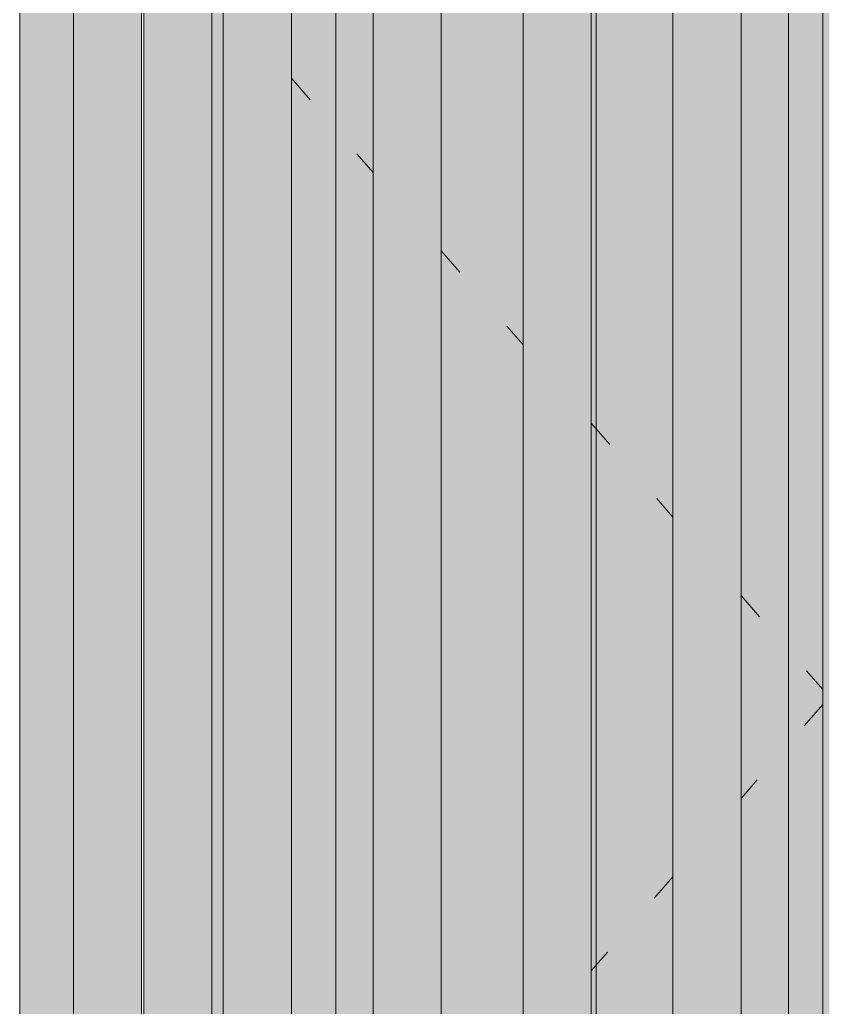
# Model space of a CAD drawing. Header units: millimetres. Extents: x 902415 to 1199587, y -3757 to 35605.
# Drawn here: x 946779 to 947373, y 6172 to 6897 of the extents above; entities that cross this region are included whole.
import ezdxf

# ---------------------------------------------------------------- set-up
doc = ezdxf.new("R2010")
doc.units = ezdxf.units.MM
doc.linetypes.add('Center', pattern=[178.333333, 20.833333, -52.5, 52.5, -52.5])
for name, color, linetype, lineweight in [('A-DOOR', 31, 'Continuous', 5), ('A-GENM', 13, 'Continuous', 5), ('A-GLAZ-CWMG', 51, 'Continuous', 5)]:
    doc.layers.add(name, color=color, linetype=linetype, lineweight=lineweight)

# ---------------------------------------------------------------- blocks, each defined once
blk = doc.blocks.new('Rectangular Mullion - 50 x 50mm-V14-North - Grids A')
at = {"layer": 'A-GLAZ-CWMG'}
blk.add_hatch(color=256, dxfattribs=at).paths.add_polyline_path([(964241.9, 5300), (964246.67, 5300), (964246.67, 7500), (964241.9, 7500), (964241.9, 5519.44)])
blk.add_line((964241.9, 7500), (964241.9, 5300), dxfattribs=at)
blk = doc.blocks.new('Rectangular Mullion - 50 x 50mm-V5-North - Grids A')
at = {"layer": 'A-GLAZ-CWMG'}
blk.add_hatch(color=256, dxfattribs=at).paths.add_polyline_path([(983813.4, 5300), (983863.4, 5300), (983863.4, 7500), (983813.4, 7500), (983813.4, 5519.44)])
for p, q in [((983813.4, 7500), (983813.4, 5300)), ((983863.4, 7500), (983863.4, 5300))]:
    blk.add_line(p, q, dxfattribs=at)
blk = doc.blocks.new('Mechanical - Condensers - Mechanical - Condensers-1249279-North - Grids A')
at = {"layer": 'A-GENM'}
h = blk.add_hatch(color=256, dxfattribs=at)
h.paths.add_polyline_path([(950941.9, 5200), (950998.2, 5200), (950998.2, 7500), (950941.9, 7500), (950941.9, 5795.45)])
h.paths.add_polyline_path([(946232.04, 5200), (946268.2, 5200), (946268.2, 7500), (946232.04, 7500), (946232.04, 6807.7)])
h.paths.add_polyline_path([(951048.2, 5200), (951108.2, 5200), (951108.2, 7500), (951048.2, 7500), (951048.2, 5795.45)])
h.paths.add_polyline_path([(950197.69, 5300), (950197.69, 7500), (950168.2, 7500), (950168.2, 5300)])
h.paths.add_polyline_path([(950118.2, 5300), (950118.2, 7500), (950106.64, 7500), (950106.64, 5300)])
h.paths.add_polyline_path([(946446.67, 5300), (946446.67, 7500), (946428.2, 7500), (946428.2, 5300)])
h.paths.add_polyline_path([(949965.59, 5300), (950008.2, 5300), (950008.2, 7500), (949965.59, 7500), (949965.59, 5795.45)])
h.paths.add_polyline_path([(949885.59, 5300), (949898.2, 5300), (949898.2, 7500), (949885.59, 7500), (949885.59, 5795.45)])
h.paths.add_polyline_path([(950828.2, 5300), (950841.9, 5300), (950841.9, 7500), (950828.2, 7500), (950828.2, 5795.45)])
h.paths.add_polyline_path([(950761.9, 5300), (950761.9, 7500), (950718.2, 7500), (950718.2, 5300)])
h.paths.add_polyline_path([(950338.2, 5300), (950338.2, 7500), (950278.2, 7500), (950278.2, 5300)])
h.paths.add_polyline_path([(946538.2, 5300), (946587.72, 5300), (946587.72, 7500), (946538.2, 7500), (946538.2, 6789.7)])
h.paths.add_polyline_path([(949678.2, 5300), (949678.2, 7500), (949655.59, 7500), (949655.59, 5300)])
h.paths.add_polyline_path([(946648.2, 5300), (946708.2, 5300), (946708.2, 7500), (946648.2, 7500), (946648.2, 6783.23)])
h.paths.add_polyline_path([(946778.78, 5300), (946818.2, 5300), (946818.2, 7500), (946778.78, 7500), (946778.78, 5795.45)])
h.paths.add_polyline_path([(946868.2, 5300), (946869.83, 5300), (946868.2, 5795.45)])
h.paths.add_polyline_path([(946919.83, 5300), (946928.2, 5300), (946928.2, 7500), (946919.83, 7500), (946919.83, 5795.45)])
h.paths.add_polyline_path([(946978.2, 5300), (947010.88, 5300), (947010.88, 7500), (946978.2, 7500), (946978.2, 5795.45)])
h.paths.add_polyline_path([(947088.2, 5300), (947148.2, 5300), (947148.2, 7500), (947088.2, 7500), (947088.2, 5795.45)])
h.paths.add_polyline_path([(947201.93, 5300), (947258.2, 5300), (947258.2, 7500), (947201.93, 7500), (947201.93, 5795.45)])
h.paths.add_polyline_path([(947342.98, 5300), (947368.2, 5300), (947368.2, 7500), (947342.98, 7500), (947342.98, 5795.45)])
h.paths.add_polyline_path([(947588.2, 5300), (947588.2, 7500), (947572.98, 7500), (947572.98, 5300)])
h.paths.add_polyline_path([(947652.98, 5300), (947698.2, 5300), (947698.2, 7500), (947652.98, 7500), (947652.98, 5795.45)])
h.paths.add_polyline_path([(947808.2, 5300), (947808.2, 7500), (947794.03, 7500), (947794.03, 5300)])
h.paths.add_polyline_path([(947858.2, 5300), (947885.08, 5300), (947885.08, 7500), (947858.2, 7500), (947858.2, 5795.45)])
h.paths.add_polyline_path([(947968.2, 5300), (948026.13, 5300), (948026.13, 7500), (947968.2, 7500), (947968.2, 5795.45)])
h.paths.add_polyline_path([(948078.2, 5300), (948138.2, 5300), (948138.2, 7500), (948078.2, 7500), (948078.2, 5795.45)])
h.paths.add_polyline_path([(948217.18, 5300), (948248.2, 5300), (948248.2, 7500), (948217.18, 7500), (948217.18, 5795.45)])
h.paths.add_polyline_path([(948298.2, 5300), (948308.23, 5300), (948308.23, 7500), (948298.2, 7500), (948298.2, 5795.45)])
h.paths.add_polyline_path([(948408.2, 5300), (948449.29, 5300), (948449.29, 7500), (948408.2, 7500), (948408.2, 5795.45)])
h.paths.add_polyline_path([(948518.2, 5300), (948529.29, 5300), (948529.29, 7500), (948518.2, 7500), (948518.2, 5795.45)])
h.paths.add_polyline_path([(948759.29, 5300), (948759.29, 7500), (948738.2, 7500), (948738.2, 5300)])
h.paths.add_polyline_path([(949568.2, 5300), (949568.2, 7500), (949514.54, 7500), (949514.54, 5300)])
h.paths.add_polyline_path([(949458.2, 5300), (949458.2, 7500), (949398.2, 7500), (949398.2, 5300)])
h.paths.add_polyline_path([(949288.2, 5300), (949323.49, 5300), (949323.49, 7500), (949288.2, 7500), (949288.2, 5795.45)])
h.paths.add_polyline_path([(950620.85, 5300), (950620.85, 7500), (950608.2, 7500), (950608.2, 5300)])
h.paths.add_polyline_path([(949238.2, 5300), (949238.2, 7500), (949232.44, 7500), (949232.44, 5300)])
h.paths.add_polyline_path([(949182.44, 5300), (949182.44, 7500), (949178.2, 7500), (949178.2, 5300)])
h.paths.add_polyline_path([(949091.39, 5300), (949128.2, 5300), (949128.2, 7500), (949091.39, 7500), (949091.39, 5795.45)])
h.paths.add_polyline_path([(950558.2, 5300), (950558.2, 7500), (950529.8, 7500), (950529.8, 5300)])
h.paths.add_polyline_path([(949018.2, 5300), (949018.2, 7500), (948958.2, 7500), (948958.2, 5300)])
h.paths.add_polyline_path([(948900.34, 5300), (948900.34, 7500), (948848.2, 7500), (948848.2, 5300)])
h.paths.add_polyline_path([(950448.2, 5300), (950448.2, 7500), (950388.75, 7500), (950388.75, 5300)])
blk = doc.blocks.new('Curtain_Wall_Batten_Door - Louvre Single Door-V43-North - Grids A')
at = {"layer": 'A-DOOR', "linetype": 'Center'}
for points in [[(946919.83, 5300), (946919.83, 7500), (946869.83, 7500), (946869.83, 5300)], [(947038.2, 5300), (947038.2, 7500), (947010.88, 7500), (947010.88, 5300)], [(947201.93, 5300), (947201.93, 7500), (947198.2, 7500), (947198.2, 5300)], [(947342.98, 5300), (947342.98, 7500), (947308.2, 7500), (947308.2, 5300)]]:
    blk.add_hatch(color=256, dxfattribs=at).paths.add_polyline_path(points)
at = {"layer": 'A-DOOR'}
for p, q in [((946778.78, 5300), (946778.78, 7500)), ((946869.83, 7500), (946869.83, 5300)), ((946919.83, 5300), (946919.83, 7500)), ((947010.88, 7500), (947010.88, 5300)), ((947201.93, 5300), (947201.93, 7500)), ((947342.98, 5300), (947342.98, 7500))]:
    blk.add_line(p, q, dxfattribs=at)
at = {"layer": 'A-DOOR', "linetype": 'Center'}
for p, q in [((946978.2, 6854.09), (947038.2, 6785.08)), ((947088.2, 6727.57), (947148.2, 6658.55)), ((947198.2, 6601.04), (947258.2, 6532.02)), ((947308.2, 6474.51), (947368.2, 6405.49)), ((947368.2, 6394.51), (947308.2, 6325.49)), ((947258.2, 6267.98), (947198.2, 6198.96))]:
    blk.add_line(p, q, dxfattribs=at)

msp = doc.modelspace()

# ---------------------------------------------------------------- block references
at = {"layer": 'A-DOOR', "linetype": 'Center'}
msp.add_blockref('Curtain_Wall_Batten_Door - Louvre Single Door-V43-North - Grids A', (0, 0), dxfattribs=at)
at = {"layer": 'A-GENM'}
msp.add_blockref('Mechanical - Condensers - Mechanical - Condensers-1249279-North - Grids A', (0, 0), dxfattribs=at)
at = {"layer": 'A-GLAZ-CWMG'}
for name, p in [('Rectangular Mullion - 50 x 50mm-V5-North - Grids A', (-36995.19, 0)), ('Rectangular Mullion - 50 x 50mm-V5-North - Grids A', (-36885.19, 0)), ('Rectangular Mullion - 50 x 50mm-V5-North - Grids A', (-36775.19, 0)), ('Rectangular Mullion - 50 x 50mm-V5-North - Grids A', (-36665.19, 0)), ('Rectangular Mullion - 50 x 50mm-V5-North - Grids A', (-36555.19, 0)), ('Rectangular Mullion - 50 x 50mm-V14-North - Grids A', (-16873.69, 0))]:
    msp.add_blockref(name, p, dxfattribs=at)

doc.saveas('drawing.dxf')
